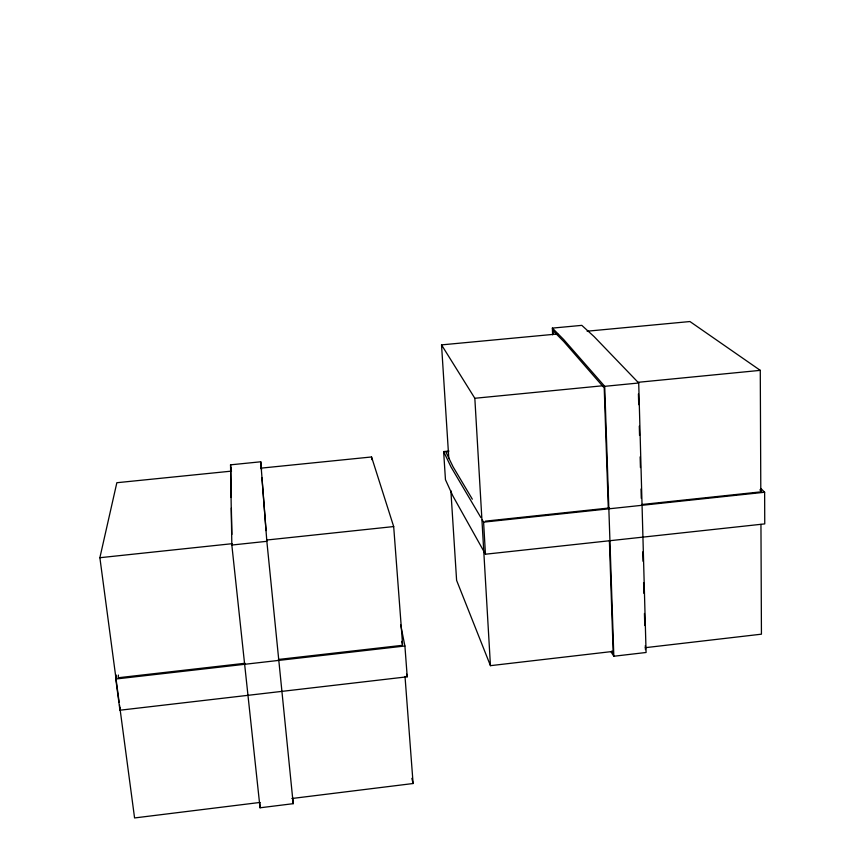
<?xml version="1.0" encoding="UTF-8"?>
<svg xmlns="http://www.w3.org/2000/svg" width="861" height="861" viewBox="0 0 861 861"><rect width="100%" height="100%" fill="white"/><g stroke="black" fill="none" stroke-linecap="round" stroke-linejoin="round"><path stroke-width="1.29" d="M400.688 624.946L404.907 645.998L407.221 676.8L119.937 710.217L120.153 707.538M118.42 675.078L118.183 677.758L244.987 663.282M119.937 710.217L115.772 679.017L116.138 675.013M119.173 702.436L99.876 557.713L116.848 482.72L231.534 471.118M259.85 802.463L134.574 817.95L119.528 705.094M291.836 798.513L413.108 783.521L405.014 676.455M261.55 469.805L260.754 461.787L230.544 464.832L231.835 545.035L260.044 807.79L293.203 803.679L292.697 797.986M450.873 490.738L456.61 580.389L490.447 665.661L613.258 651.39M645.298 647.676L761.436 634.18L760.952 524.36M610.987 651.755L613.828 656.243L646.084 652.487L638.711 382.994L594.122 336.629L581.81 325.361L552.353 328.116L552.644 334.811M278.351 659.472L402.485 645.309L401.721 641.413M115.772 679.017L404.907 645.998M448.968 451.046L443.63 451.584L445.46 479.695L452.918 496.033L485.453 554.215L764.751 523.897L764.633 492.255L760.898 488.478M99.876 557.713L232.093 543.7M266.813 540.019L393.681 526.566L402.582 644.34M231.835 545.035L266.845 541.321L261.948 477.844M485.389 521.153L609.556 507.947M641.596 504.546L761.759 491.771L759.886 489.866M482.235 519.85L483.591 522.153L764.633 492.255M260.872 468.158L371.554 456.965L393.681 526.566M448.538 451.691L445.869 451.96L453.09 466.834L472.334 499.186M557.724 333.96L441.532 344.884L474.831 398.277L602.883 385.75M637.56 382.359L760.274 370.359L760.801 490.878M552.353 328.116L563.664 339.514L604.713 386.331L638.711 382.994M587.105 331.205L689.941 321.54L760.274 370.359M611.784 651.11L613.215 653.359L609.394 540.751M480.879 517.558L451.067 467.049L443.63 451.584M411.859 778.312L413.108 783.521M406.704 674.163L407.221 676.8M230.544 464.832L231.178 471.344M266.845 541.321L293.203 803.679M371.554 456.965L371.769 459.645M266.06 530.591L260.754 461.787M441.532 344.884L448.818 458.622M483.591 522.153L485.453 554.215M474.831 398.277L490.447 665.661M553.031 334.52L552.859 330.495L563.74 341.516L604.218 387.913L608.307 508.571M259.839 802.441L260.044 807.79M604.713 386.331L613.828 656.243M638.421 393.961L638.711 404.67M639.292 426.087L639.551 435.451M640.143 456.868L640.433 467.577M641.025 488.994L641.284 498.368M642.747 551.901L643.006 561.275M643.597 582.693L643.888 593.401M644.437 613.473L644.771 625.527M645.319 645.599L645.438 649.614M231.168 497.497L230.759 467.351M231.361 508.055L231.846 534.455"/></g></svg>
